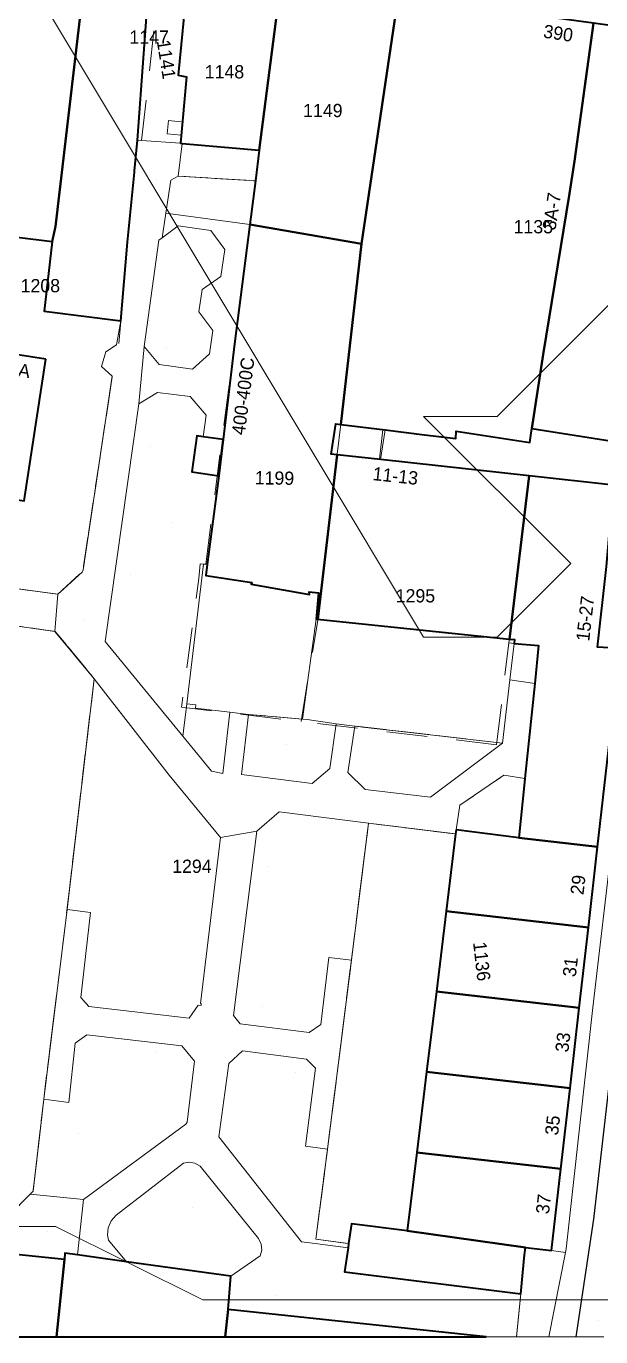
# Model space of a CAD drawing. Header units: metres. Extents: x 0 to 105485, y 0 to 425721.
# Drawn here: x 104915.5 to 104954.5, y 425150 to 425239 of the extents above; entities that cross this region are included whole.
import ezdxf
from ezdxf.enums import TextEntityAlignment as Align

# ---------------------------------------------------------------- set-up
doc = ezdxf.new("R2010")
doc.units = ezdxf.units.M
doc.header["$MEASUREMENT"] = 0
doc.linetypes.add('IE-TERREINAFSCHEIDING_KUNSTMATIG-SO', pattern=[11, 4, -1, 4, -2])
doc.linetypes.add('KG-PERCEEL-SO', pattern=[19, 5.5, -4, 5.5, -4])
for name, color, linetype, lineweight in [('B-XX-GR-BEPLANTING_CULTUUR_BODEMBEDEKKER-G', 90, 'Continuous', 18), ('B-XX-GR-BEPLANTING_CULTUUR_HEESTERS-G', 90, 'Continuous', 18), ('B-XX-GR-BEPLANTING_CULTUUR_VASTE PLANTENVAK-G', 90, 'Continuous', 18), ('B-XX-GR-BOOM-G', 90, 'Continuous', 13), ('B-XX-GR-STRUIK-G', 90, 'Continuous', 13), ('B-XX-IE-MEUBILAIR-G', 7, 'Continuous', 18), ('B-XX-IE-TERREINAFSCHEIDING_KUNSTMATIG_HEKWERK-G', 20, 'IE-TERREINAFSCHEIDING_KUNSTMATIG-SO', 18), ('B-XX-KG-GRENS_PERCEEL-G', 150, 'KG-PERCEEL-SO', 18), ('B-XX-KG-GRENS_PERCEEL-T', 150, 'KG-PERCEEL-SO', 18), ('B-XX-OG-BEBOUWING-G', 7, 'Continuous', 35), ('B-XX-OG-BEBOUWING_HUISNUMMER-T', 7, 'Continuous', 18), ('B-XX-OG-GRENS-G', 7, 'Continuous', 18), ('B-XX-OG-TERREIN_ERF-G', 7, 'Continuous', 18), ('B-XX-VH-OPENVERHARDING-G', 90, 'Continuous', 18)]:
    doc.layers.add(name, color=color, linetype=linetype, lineweight=lineweight)
doc.layers.add('GIS-WEGVAKKEN', color=2, linetype='Continuous')

msp = doc.modelspace()

# ---------------------------------------------------------------- linework, layer by layer
at = {"layer": 'B-XX-GR-BEPLANTING_CULTUUR_BODEMBEDEKKER-G', "ltscale": 0.5}
for points in [[(104927.796, 425202.432), (104928.587, 425208.471), (104926.751, 425208.724), (104927.089, 425211.171), (104927.532, 425211.11), (104927.724, 425212.594), (104926.636, 425213.856), (104924.435, 425214.118), (104923.147, 425213.357), (104920.864, 425197.212), (104926.139, 425190.796), (104926.418, 425192.985), (104927.559, 425202.472)], [(104928.706, 425183.909), (104925.206, 425188.144), (104920.123, 425194.689), (104918.281, 425179.007), (104919.869, 425178.82), (104919.213, 425173.05), (104919.772, 425172.419), (104926.583, 425171.634), (104927.188, 425172.521), (104927.396, 425172.489), (104927.397, 425172.638), (104927.338, 425172.638)], [(104936.558, 425191.629), (104934.595, 425191.921), (104934.267, 425191.947), (104930.609, 425192.257), (104930.12, 425188.182), (104934.937, 425187.566), (104936.139, 425188.596)], [(104947.859, 425190.32), (104937.837, 425191.467), (104937.357, 425188.315), (104938.536, 425187.172), (104942.968, 425186.649)], [(104938.751, 425184.877), (104932.684, 425185.654), (104931.182, 425184.33), (104929.592, 425171.811), (104930.033, 425171.24), (104934.731, 425170.655), (104935.511, 425171.213), (104936.065, 425175.763), (104937.596, 425175.573)]]:
    msp.add_lwpolyline(points, close=True, dxfattribs=at)
at = {"layer": 'B-XX-GR-BEPLANTING_CULTUUR_HEESTERS-G', "ltscale": 0.5}
for points in [[(104929.33, 425192.419), (104927.011, 425192.681), (104927.039, 425192.906), (104926.418, 425192.985), (104926.139, 425190.796), (104928.098, 425188.412), (104928.87, 425188.255)], [(104926.939, 425168.712), (104926.087, 425169.763), (104919.633, 425170.515), (104918.823, 425169.928), (104918.394, 425165.913), (104916.699, 425166.137), (104915.979, 425159.893), (104915.776, 425159.687), (104919.397, 425159.321), (104926.359, 425164.43), (104926.45, 425164.578)], [(104935.153, 425168.239), (104934.534, 425168.841), (104930.192, 425169.422), (104929.261, 425168.569), (104928.583, 425163.573), (104934.196, 425156.458), (104935.126, 425156.338), (104937.365, 425156.048), (104937.407, 425156.337), (104935.181, 425156.626), (104935.972, 425162.743), (104934.472, 425162.946)]]:
    msp.add_lwpolyline(points, close=True, dxfattribs=at)
at = {"layer": 'B-XX-GR-BEPLANTING_CULTUUR_VASTE PLANTENVAK-G', "ltscale": 0.5}
msp.add_lwpolyline([(104924.746, 425224.625), (104924.522, 425224.457), (104923.528, 425217.255), (104924.539, 425216.026), (104926.797, 425215.714), (104927.947, 425216.737), (104928.185, 425218.329), (104927.231, 425219.594), (104927.458, 425221.117), (104928.731, 425221.989), (104929.005, 425223.828), (104928.046, 425225.121), (104925.817, 425225.429)], close=True, dxfattribs=at)
at = {"layer": 'B-XX-GR-BOOM-G', "color": 0, "true_color": 0x604a38}
for points in [[(104925.061, 425217.089, 2.876), (104925.061, 425217.089, 5.676)], [(104923.95, 425210.43, 2.72), (104923.95, 425210.43, 5.52)], [(104925.415, 425205.264, 2.646), (104925.415, 425205.264, 5.446)], [(104922.579, 425201.78, 2.264), (104922.579, 425201.78, 5.064)], [(104926.585, 425192.611, 2.38), (104926.585, 425192.611, 5.18)], [(104933.208, 425190.205, 2.054), (104933.208, 425190.205, 4.854)], [(104927.287, 425182.018, 1.515), (104927.287, 425182.018, 4.315)], [(104931.871, 425181.911, 1.593), (104931.871, 425181.911, 4.393)], [(104931.564, 425172.445, 1.169), (104931.564, 425172.445, 3.969)], [(104924.296, 425169.335, 1.567), (104924.296, 425169.335, 4.367)], [(104933.829, 425167.948, 1.309), (104933.829, 425167.948, 4.109)], [(104926.776, 425158.768, 1.514), (104926.776, 425158.768, 4.314)]]:
    msp.add_polyline3d(points, dxfattribs=at)
at = {"layer": 'B-XX-GR-STRUIK-G', "ltscale": 0.5}
msp.add_lwpolyline([(104922.324, 425155.097), (104929.408, 425154.125), (104931.387, 425155.504), (104931.51, 425155.891), (104931.476, 425156.295), (104931.28, 425156.667), (104927.312, 425161.591), (104926.953, 425161.801), (104926.542, 425161.861), (104926.182, 425161.782), (104921.62, 425158.256), (104921.284, 425157.874), (104921.084, 425157.408), (104921.037, 425156.902), (104921.096, 425156.564)], close=True, dxfattribs=at)
at = {"layer": 'B-XX-IE-MEUBILAIR-G', "color": 0, "true_color": 0x604a38}
for points in [[(104924.378, 425228.619, 3.194), (104924.378, 425228.619, 4.694)], [(104923.912, 425219.012, 2.859), (104923.912, 425219.012, 4.359)], [(104942.562, 425211.25, 2.484), (104942.562, 425211.25, 3.984)], [(104921.829, 425204.039, 2.213), (104921.829, 425204.039, 3.713)], [(104919.442, 425198.689, 1.766), (104919.442, 425198.689, 3.266)], [(104917.107, 425197.954, 1.769), (104917.107, 425197.954, 3.269)], [(104926.805, 425186.21, 1.579), (104926.805, 425186.21, 3.079)], [(104935.842, 425185.25, 1.625), (104935.842, 425185.25, 3.125)], [(104927.959, 425177.756, 1.29), (104927.959, 425177.756, 2.79)], [(104953.858, 425171.206, 1.26), (104953.858, 425171.206, 2.76)], [(104926.907, 425168.444, 1.052), (104926.907, 425168.444, 2.552)], [(104919.031, 425163.795, 2.003), (104919.031, 425163.795, 3.503)], [(104923.537, 425162.359, 1.083), (104923.537, 425162.359, 2.583)], [(104931.866, 425159.412, 1.162), (104931.866, 425159.412, 2.662)], [(104916.933, 425157.173, 0.96), (104916.933, 425157.173, 2.46)], [(104918.011, 425157.562, 0.96), (104918.011, 425157.562, 2.46)], [(104951.991, 425155.037, 1.089), (104951.991, 425155.037, 2.589)], [(104949.577, 425154.817, 1.083), (104949.577, 425154.817, 2.583)], [(104932.461, 425152.813, 1.003), (104932.461, 425152.813, 2.503)], [(104954.355, 425151.128, 1.052), (104954.355, 425151.128, 2.552)]]:
    msp.add_polyline3d(points, dxfattribs=at)
at = {"layer": 'B-XX-IE-TERREINAFSCHEIDING_KUNSTMATIG_HEKWERK-G', "ltscale": 0.5, "flags": 128}
for points in [[(104925.839, 425228.813), (104931.07, 425228.496)], [(104909.368, 425201.538), (104913.596, 425200.973), (104917.652, 425200.431), (104919.306, 425201.933), (104919.367, 425202.081), (104921.35, 425215.222)], [(104913.32, 425198.49), (104917.461, 425197.904), (104920.123, 425194.689), (104918.281, 425179.007), (104916.699, 425166.137), (104915.979, 425159.893), (104915.776, 425159.687), (104914.234, 425158.125), (104907.156, 425158.973)], [(104934.267, 425191.947), (104930.609, 425192.257)], [(104936.558, 425191.629), (104934.595, 425191.921)], [(104947.859, 425190.32), (104937.837, 425191.467)], [(104935.181, 425156.626), (104935.972, 425162.743), (104937.596, 425175.573), (104938.751, 425184.877), (104944.667, 425184.145)], [(104935.181, 425156.626), (104937.407, 425156.337)]]:
    msp.add_lwpolyline(points, dxfattribs=at)
at = {"layer": 'B-XX-IE-TERREINAFSCHEIDING_KUNSTMATIG_HEKWERK-G', "color": 0, "ltscale": 0.5, "true_color": 0x8c7868}
for points in [[(104925.839, 425228.813, 3.22), (104928.455, 425228.655, 3.259), (104931.07, 425228.496, 3.292)], [(104909.368, 425201.538, 1.993), (104911.482, 425201.256, 1.942), (104913.596, 425200.973, 1.814), (104915.624, 425200.702, 1.796), (104917.652, 425200.431, 1.784), (104919.306, 425201.933, 1.891), (104919.367, 425202.081, 1.917), (104919.764, 425204.709, 2.042), (104920.16, 425207.337, 2.168), (104920.557, 425209.966, 2.299), (104920.953, 425212.594, 2.432), (104921.35, 425215.222, 2.484)], [(104913.32, 425198.49, 1.776), (104915.39, 425198.197, 1.765), (104917.461, 425197.904, 1.768), (104918.792, 425196.296, 1.773), (104920.123, 425194.689, 1.75), (104919.816, 425192.075, 1.907), (104919.509, 425189.462, 1.928), (104919.202, 425186.848, 1.73), (104918.895, 425184.234, 1.684), (104918.588, 425181.621, 1.699), (104918.281, 425179.007, 1.65), (104917.965, 425176.433, 1.365), (104917.648, 425173.859, 1.316), (104917.332, 425171.285, 1.296), (104917.015, 425168.711, 1.344), (104916.699, 425166.137, 1.517), (104916.459, 425164.056, 1.844), (104916.219, 425161.974, 1.691), (104915.979, 425159.893, 1.047), (104915.776, 425159.687, 1.026), (104914.234, 425158.125, 1), (104911.875, 425158.408, 0.995), (104909.515, 425158.69, 0.948), (104907.156, 425158.973, 0.812)], [(104934.267, 425191.947, 2.171), (104932.438, 425192.102, 2.217), (104930.609, 425192.257, 2.125)], [(104936.558, 425191.629, 2.084), (104934.595, 425191.921, 2.163)], [(104947.859, 425190.32, 1.775), (104945.353, 425190.607, 2.045), (104942.848, 425190.894, 2.108), (104940.342, 425191.18, 2.15), (104937.837, 425191.467, 2.12)], [(104935.181, 425156.626, 1.105), (104935.445, 425158.665, 1.355), (104935.708, 425160.704, 1.366), (104935.972, 425162.743, 1.32), (104936.297, 425165.309, 1.315), (104936.622, 425167.875, 1.337), (104936.946, 425170.441, 1.286), (104937.271, 425173.007, 1.551), (104937.596, 425175.573, 1.303), (104937.885, 425177.899, 1.362), (104938.174, 425180.225, 1.501), (104938.462, 425182.551, 1.566), (104938.751, 425184.877, 1.617), (104941.709, 425184.511, 1.527), (104944.667, 425184.145, 1.705)], [(104935.181, 425156.626, 1.105), (104937.407, 425156.337, 1.13)]]:
    msp.add_polyline3d(points, dxfattribs=at)
at = {"layer": 'B-XX-KG-GRENS_PERCEEL-G', "ltscale": 0.5, "flags": 128}
for points in [[(104923.073, 425231.257), (104923.967, 425243.452)], [(104923.346, 425231.237), (104924.703, 425243.338)], [(104931.07, 425228.496), (104932.795, 425241.991), (104932.826, 425242.08)], [(104938.279, 425224.223), (104938.588, 425226.387), (104940.769, 425241.017)], [(104926.111, 425232.5), (104926.386, 425235.566), (104925.821, 425235.661), (104926.18, 425239.35)], [(104939.731, 425211.601), (104944.68, 425210.988), (104944.715, 425211.494), (104949.71, 425210.728), (104949.839, 425211.679), (104955.309, 425210.818), (104955.312, 425211.146), (104959.472, 425210.298), (104961.4, 425223.856), (104963.482, 425237.889)], [(104926.03, 425231.592), (104925.074, 425231.677), (104925.168, 425232.6), (104926.111, 425232.5)], [(104925.981, 425231.044), (104926.03, 425231.592)], [(104921.792, 425217.448), (104922.492, 425225.292), (104923.073, 425231.257)], [(104923.073, 425231.257), (104923.346, 425231.237)], [(104923.346, 425231.237), (104925.981, 425231.044)], [(104931.07, 425228.496), (104925.839, 425228.813), (104926.111, 425231.033), (104925.981, 425231.044)], [(104930.688, 425225.52), (104931.07, 425228.496)], [(104927.698, 425202.462), (104928.669, 425209.94), (104929.651, 425217.428), (104930.688, 425225.52)], [(104930.688, 425225.52), (104938.279, 425224.223)], [(104936.885, 425211.977), (104938.279, 425224.223)], [(104904.322, 425201.56), (104909.29, 425200.906), (104909.368, 425201.538), (104917.652, 425200.431), (104919.306, 425201.933), (104919.367, 425202.081), (104921.35, 425215.222), (104920.612, 425215.884), (104920.92, 425216.894), (104921.792, 425217.448)], [(104935.512, 425200.419), (104936.629, 425209.928), (104936.885, 425211.977)], [(104936.885, 425211.977), (104939.731, 425211.601)], [(104939.508, 425209.584), (104939.731, 425211.601)], [(104939.508, 425209.584), (104949.676, 425208.467)], [(104949.676, 425208.467), (104948.292, 425197.114)], [(104949.107, 425152.908), (104949.408, 425156.061), (104951.193, 425155.864), (104953.518, 425176.147), (104955.847, 425196.728), (104954.3, 425196.834), (104954.922, 425202.306), (104955.397, 425207.84), (104949.676, 425208.467)], [(104927.698, 425202.462), (104927.325, 425202.491), (104927.234, 425201.483), (104926.047, 425192.748), (104934.175, 425191.781)], [(104934.175, 425191.781), (104935.309, 425198.667), (104935.512, 425200.419)], [(104897.877, 425160.141), (104907.156, 425158.973), (104914.234, 425158.125), (104915.979, 425159.893), (104916.699, 425166.139), (104918.293, 425179.105), (104920.123, 425194.689), (104917.477, 425197.902), (104913.32, 425198.49), (104913.346, 425198.719), (104904.098, 425199.858)], [(104944.701, 425184.427), (104944.957, 425186.092), (104947.956, 425188.145), (104949.374, 425187.92), (104950.31, 425196.935), (104948.644, 425197.071)], [(104947.449, 425190.202), (104948.292, 425197.114)], [(104948.292, 425197.114), (104948.644, 425197.071)], [(104947.449, 425190.202), (104934.175, 425191.781)], [(104949.107, 425152.908), (104937.123, 425154.402), (104937.407, 425156.337), (104935.181, 425156.626), (104936.735, 425168.639), (104938.751, 425184.877), (104944.666, 425184.145)], [(104944.666, 425184.145), (104944.701, 425184.427)], [(104914.113, 425155.089), (104914.178, 425155.654), (104918.104, 425155.255)], [(104917.553, 425150), (104918.104, 425155.255)], [(104918.104, 425155.255), (104918.139, 425155.672), (104929.408, 425154.125), (104929.235, 425151.864)], [(104948.8, 425150), (104949.107, 425152.908)], [(104929.022, 425150), (104929.235, 425151.864)], [(104929.235, 425151.864), (104946.748, 425150)]]:
    msp.add_lwpolyline(points, dxfattribs=at)
at = {"layer": 'B-XX-OG-BEBOUWING-G', "ltscale": 0.5}
for points in [[(104913.619, 425233.731), (104913.149, 425229.774), (104912.676, 425225.793), (104912.488, 425224.962), (104917.276, 425224.376), (104917.495, 425225.386), (104919.686, 425244.161), (104914.921, 425244.69)], [(104917.276, 425224.376), (104916.721, 425219.647), (104921.925, 425218.997), (104922.397, 425224.322), (104922.862, 425229.091), (104922.871, 425229.184), (104923.073, 425231.257), (104923.937, 425243.049), (104923.967, 425243.452), (104919.686, 425244.161), (104917.495, 425225.386)], [(104932.795, 425241.991), (104926.521, 425242.86), (104925.821, 425235.661), (104926.386, 425235.566), (104925.981, 425231.044), (104926.111, 425231.033), (104931.336, 425230.572)], [(104940.767, 425241.002), (104932.826, 425242.08), (104932.795, 425241.991), (104931.336, 425230.572), (104931.07, 425228.496), (104930.688, 425225.52), (104938.279, 425224.223)], [(104954.033, 425239.2), (104940.767, 425241.002), (104938.279, 425224.223), (104936.882, 425211.953), (104939.886, 425211.581), (104942.562, 425211.25), (104944.68, 425210.988), (104944.715, 425211.494), (104949.71, 425210.728), (104949.839, 425211.679), (104950.618, 425216.699), (104952.397, 425227.632), (104952.738, 425229.842)], [(104959.22, 425238.48), (104954.033, 425239.2), (104952.738, 425229.842), (104952.397, 425227.632), (104950.618, 425216.699), (104949.839, 425211.679), (104955.309, 425210.818), (104955.312, 425211.146), (104956.82, 425221.522)], [(104936.882, 425211.953), (104938.279, 425224.223), (104930.688, 425225.52), (104929.651, 425217.428), (104928.878, 425210.924), (104928.587, 425208.471), (104927.796, 425202.432), (104927.7, 425201.696), (104930.822, 425201.217), (104930.791, 425201.098), (104934.744, 425200.402), (104934.716, 425200.581), (104935.37, 425200.515), (104935.203, 425198.73), (104935.315, 425198.719), (104936.626, 425209.9), (104936.213, 425209.945), (104936.532, 425211.996)], [(104916.843, 425216.389), (104912.016, 425217.13), (104910.539, 425207.497), (104915.365, 425206.756)], [(104928.878, 425210.924), (104927.532, 425211.11), (104927.089, 425211.171), (104926.751, 425208.724), (104928.587, 425208.471)], [(104949.676, 425208.468), (104939.576, 425209.576), (104936.626, 425209.9), (104935.315, 425198.719), (104935.487, 425198.701), (104948.324, 425197.375)], [(104955.804, 425196.349), (104955.847, 425196.728), (104954.3, 425196.834), (104954.922, 425202.306), (104955.397, 425207.84), (104949.676, 425208.468), (104948.324, 425197.375), (104948.677, 425197.339), (104948.644, 425197.071), (104950.31, 425196.935), (104950.042, 425194.357), (104949.374, 425187.92), (104949.346, 425187.652), (104948.954, 425183.877), (104954.314, 425183.267)], [(104954.314, 425183.267), (104948.954, 425183.877), (104944.701, 425184.427), (104944.667, 425184.145), (104944.028, 425178.903), (104953.692, 425177.802)], [(104953.692, 425177.802), (104944.028, 425178.903), (104943.362, 425173.443), (104953.069, 425172.337)], [(104953.069, 425172.337), (104943.362, 425173.443), (104942.696, 425167.983), (104952.447, 425166.873)], [(104952.447, 425166.873), (104942.696, 425167.983), (104942.031, 425162.523), (104951.824, 425161.408)], [(104951.824, 425161.408), (104942.031, 425162.523), (104941.38, 425157.187), (104949.408, 425156.061), (104951.193, 425155.864)], [(104949.36, 425155.555), (104949.408, 425156.061), (104941.38, 425157.187), (104937.604, 425157.673), (104937.407, 425156.337), (104937.365, 425156.048), (104937.123, 425154.402), (104949.107, 425152.908)], [(104917.562, 425150), (104918.104, 425155.255), (104914.178, 425155.654), (104914.113, 425155.089), (104914.589, 425155.084), (104914.021, 425150)], [(104929.022, 425150), (104929.235, 425151.864), (104929.408, 425154.125), (104922.324, 425155.097), (104918.985, 425155.556), (104918.139, 425155.672), (104918.104, 425155.255), (104917.562, 425150)], [(104946.751, 425150), (104929.235, 425151.864), (104929.022, 425150)]]:
    msp.add_lwpolyline(points, close=True, dxfattribs=at)
at = {"layer": 'B-XX-OG-GRENS-G'}
msp.add_polyline3d([(104912.5, 425247.5, 3.252), (104917.5, 425247.5, 3.28), (104922.5, 425247.5, 3.272), (104927.5, 425247.5, 3.27), (104932.5, 425247.5, 3.279), (104942.5, 425242.5, 3.283), (104947.5, 425242.5, 3.246), (104952.5, 425242.5, 3.254), (104962.5, 425232.5, 2.989), (104957.5, 425222.5, 2.553), (104947.5, 425212.5, 2.335), (104942.5, 425212.5, 2.385), (104952.5, 425202.5, 1.881), (104947.5, 425197.5, 1.843), (104942.5, 425197.5, 2.189)], close=True, dxfattribs=at)
msp.add_polyline3d([(104912.5, 425157.5, 0.986), (104917.5, 425157.5, 0.967), (104927.5, 425152.5, 0.996), (104932.5, 425152.5, 0.996), (104937.5, 425152.5, 0.995), (104942.5, 425152.5, 1.066), (104947.5, 425152.5, 1.039), (104952.5, 425152.5, 1.076), (104957.5, 425152.5, 1.025), (104962.5, 425152.5, 0.989), (104967.5, 425152.5, 1.015), (104972.5, 425152.5, 1.012), (104977.5, 425152.5, 1.107), (104982.5, 425152.5, 1.461), (104987.5, 425152.5, 1.543), (104992.5, 425152.5, 1.592), (104997.5, 425152.5, 1.63), (105002.5, 425152.5, 1.62), (105007.5, 425152.5, 1.574), (105012.5, 425152.5, 1.141)], dxfattribs=at)
at = {"layer": 'B-XX-OG-TERREIN_ERF-G', "ltscale": 0.5}
for points in [[(104931.336, 425230.572), (104926.111, 425231.033), (104925.839, 425228.813), (104931.07, 425228.496)], [(104931.07, 425228.496), (104925.839, 425228.813), (104925.33, 425228.55), (104924.996, 425226.303), (104930.688, 425225.52)], [(104921.35, 425215.222), (104920.612, 425215.884), (104920.92, 425216.894), (104921.64, 425217.363), (104921.925, 425218.997), (104916.721, 425219.647), (104917.276, 425224.376), (104912.488, 425224.962), (104911.419, 425216.665), (104907.405, 425217.154), (104906.892, 425211.529), (104909.364, 425211.226), (104908.949, 425207.84), (104910.124, 425207.696), (104909.648, 425203.82), (104909.368, 425201.538), (104913.596, 425200.973), (104917.652, 425200.431), (104919.306, 425201.933), (104919.367, 425202.081)], [(104912.016, 425217.13), (104916.843, 425216.389), (104915.365, 425206.756), (104910.539, 425207.497)], [(104939.886, 425211.581), (104936.882, 425211.953), (104936.532, 425211.996), (104936.213, 425209.945), (104936.626, 425209.9), (104939.576, 425209.576)], [(104935.203, 425198.73), (104935.37, 425200.515), (104934.716, 425200.581), (104934.744, 425200.402), (104930.791, 425201.098), (104930.822, 425201.217), (104927.7, 425201.696), (104927.796, 425202.432), (104927.559, 425202.472), (104926.418, 425192.985), (104927.039, 425192.906), (104927.011, 425192.681), (104929.33, 425192.419), (104930.609, 425192.257), (104934.267, 425191.947)], [(104948.358, 425194.608), (104948.644, 425197.071), (104948.677, 425197.339), (104948.324, 425197.375), (104935.487, 425198.701), (104935.315, 425198.719), (104935.203, 425198.73), (104934.267, 425191.947), (104934.595, 425191.921), (104936.558, 425191.629), (104937.837, 425191.467), (104947.859, 425190.32)], [(104920.123, 425194.689), (104917.461, 425197.904), (104913.32, 425198.49), (104910.958, 425178.079), (104909.531, 425178.303), (104909.08, 425175.032), (104912.826, 425174.487), (104912.708, 425173.207), (104912.591, 425171.928), (104908.815, 425172.504), (104908.346, 425168.965), (104907.878, 425165.427), (104911.684, 425164.881), (104911.552, 425163.647), (104911.42, 425162.412), (104907.643, 425162.898), (104907.156, 425158.973), (104914.234, 425158.125), (104915.776, 425159.687), (104915.979, 425159.893), (104916.699, 425166.137), (104918.281, 425179.007)], [(104950.31, 425196.935), (104948.644, 425197.071), (104948.358, 425194.608), (104950.042, 425194.357)], [(104949.346, 425187.652), (104949.374, 425187.92), (104947.956, 425188.145), (104944.957, 425186.092), (104944.701, 425184.427), (104948.954, 425183.877)], [(104943.362, 425173.443), (104944.028, 425178.903), (104944.667, 425184.145), (104938.751, 425184.877), (104937.596, 425175.573), (104935.972, 425162.743), (104935.181, 425156.626), (104937.407, 425156.337), (104937.604, 425157.673), (104941.38, 425157.187), (104942.031, 425162.523), (104942.696, 425167.983)]]:
    msp.add_lwpolyline(points, close=True, dxfattribs=at)
at = {"layer": 'B-XX-VH-OPENVERHARDING-G', "ltscale": 0.5}
for points in [[(104923.937, 425243.049), (104923.073, 425231.257), (104922.871, 425229.184), (104922.862, 425229.091), (104922.397, 425224.322), (104921.925, 425218.997), (104921.64, 425217.363), (104920.92, 425216.894), (104920.612, 425215.884), (104921.35, 425215.222), (104919.367, 425202.081), (104919.306, 425201.933), (104917.652, 425200.431), (104917.461, 425197.904), (104920.123, 425194.689), (104925.206, 425188.144), (104928.706, 425183.909), (104931.182, 425184.33), (104932.684, 425185.654), (104938.751, 425184.877), (104944.667, 425184.145), (104944.701, 425184.427), (104944.957, 425186.092), (104947.956, 425188.145), (104949.374, 425187.92), (104950.042, 425194.357), (104948.358, 425194.608), (104947.859, 425190.32), (104942.968, 425186.649), (104938.536, 425187.172), (104937.357, 425188.315), (104937.837, 425191.467), (104936.558, 425191.629), (104936.139, 425188.596), (104934.937, 425187.566), (104930.12, 425188.182), (104930.609, 425192.257), (104929.33, 425192.419), (104928.87, 425188.255), (104928.098, 425188.412), (104926.139, 425190.796), (104920.864, 425197.212), (104923.147, 425213.357), (104923.528, 425217.255), (104924.522, 425224.457), (104924.746, 425224.625), (104924.996, 425226.303), (104925.33, 425228.55), (104925.839, 425228.813), (104926.111, 425231.033), (104925.981, 425231.044), (104926.386, 425235.566), (104925.821, 425235.661), (104926.521, 425242.86)], [(104954.922, 425202.306), (104954.3, 425196.834), (104955.847, 425196.728)], [(104956.664, 425195.171), (104953.985, 425172.36), (104952.176, 425155.972), (104952.126, 425155.722), (104950.994, 425150), (104954.746, 425150)]]:
    msp.add_lwpolyline(points, dxfattribs=at)
for points in [[(104930.688, 425225.52), (104924.996, 425226.303), (104924.746, 425224.625), (104925.817, 425225.429), (104928.046, 425225.121), (104929.005, 425223.828), (104928.731, 425221.989), (104927.458, 425221.117), (104927.231, 425219.594), (104928.185, 425218.329), (104927.947, 425216.737), (104926.797, 425215.714), (104924.539, 425216.026), (104923.528, 425217.255), (104923.147, 425213.357), (104924.435, 425214.118), (104926.636, 425213.856), (104927.724, 425212.594), (104927.532, 425211.11), (104928.878, 425210.924), (104929.651, 425217.428)], [(104955.799, 425211.047), (104955.312, 425211.146), (104955.309, 425210.818), (104949.839, 425211.679), (104949.71, 425210.728), (104944.715, 425211.494), (104944.68, 425210.988), (104942.562, 425211.25), (104939.886, 425211.581), (104939.576, 425209.576), (104949.676, 425208.468), (104955.397, 425207.84)], [(104917.652, 425200.431), (104913.596, 425200.973), (104913.346, 425198.719), (104913.32, 425198.49), (104917.461, 425197.904)], [(104956.664, 425195.171), (104956.594, 425195.602), (104956.374, 425195.98), (104956.033, 425196.254), (104955.804, 425196.349), (104954.314, 425183.267), (104953.692, 425177.802), (104953.069, 425172.337), (104952.447, 425166.873), (104951.824, 425161.408), (104951.193, 425155.864), (104952.126, 425155.722), (104952.176, 425155.972), (104953.985, 425172.36)], [(104937.365, 425156.048), (104935.126, 425156.338), (104934.196, 425156.458), (104928.583, 425163.573), (104929.261, 425168.569), (104930.192, 425169.422), (104934.534, 425168.841), (104935.153, 425168.239), (104934.472, 425162.946), (104935.972, 425162.743), (104937.596, 425175.573), (104936.065, 425175.763), (104935.511, 425171.213), (104934.731, 425170.655), (104930.033, 425171.24), (104929.592, 425171.811), (104931.182, 425184.33), (104928.706, 425183.909), (104927.338, 425172.638), (104927.397, 425172.638), (104927.396, 425172.489), (104927.188, 425172.521), (104926.583, 425171.634), (104919.772, 425172.419), (104919.213, 425173.05), (104919.869, 425178.82), (104918.281, 425179.007), (104916.699, 425166.137), (104918.394, 425165.913), (104918.823, 425169.928), (104919.633, 425170.515), (104926.087, 425169.763), (104926.939, 425168.712), (104926.45, 425164.578), (104926.359, 425164.43), (104919.397, 425159.321), (104918.985, 425155.556), (104922.324, 425155.097), (104921.096, 425156.564), (104921.037, 425156.902), (104921.084, 425157.408), (104921.284, 425157.874), (104921.62, 425158.256), (104926.182, 425161.782), (104926.542, 425161.861), (104926.953, 425161.801), (104927.312, 425161.591), (104931.28, 425156.667), (104931.476, 425156.295), (104931.51, 425155.891), (104931.387, 425155.504), (104929.408, 425154.125), (104929.235, 425151.864), (104946.751, 425150), (104948.8, 425150), (104949.107, 425152.908), (104937.123, 425154.402)], [(104919.397, 425159.321), (104915.776, 425159.687), (104914.234, 425158.125), (104907.156, 425158.973), (104897.877, 425160.141), (104897.441, 425156.437), (104902.211, 425155.927), (104903.848, 425155.88), (104905.779, 425155.88), (104909.946, 425155.485), (104912.387, 425155.253), (104914.113, 425155.089), (104914.178, 425155.654), (104918.104, 425155.255), (104918.139, 425155.672), (104918.985, 425155.556)], [(104950.994, 425150), (104952.126, 425155.722), (104951.193, 425155.864), (104949.408, 425156.061), (104949.36, 425155.555), (104949.107, 425152.908), (104948.8, 425150)]]:
    msp.add_lwpolyline(points, close=True, dxfattribs=at)
at = {"layer": 'GIS-WEGVAKKEN'}
msp.add_lwpolyline([(104952.865, 425150), (104954.05, 425157.98), (104958.01, 425192.5), (104958.09, 425193.61), (104958.19, 425201.65), (104958.36, 425202.41), (104961.14, 425210.98), (104964.66, 425236.45), (104965.413, 425241.36)], dxfattribs=at)

# ---------------------------------------------------------------- texts
at = {"layer": 'B-XX-KG-GRENS_PERCEEL-T'}
for s, p in [('1147', (104923.859, 425238.256)), ('1148', (104928.972, 425235.9)), ('1149', (104935.653, 425233.27)), ('1135', (104949.948, 425225.38)), ('1208', (104916.468, 425221.377)), ('1295', (104941.942, 425200.317)), ('1294', (104926.762, 425181.951))]:
    msp.add_text(s, height=0.9, dxfattribs=at).set_placement(p, align=Align.MIDDLE_CENTER)
for s, rotation, p in [('1141', 279.1, (104925.026, 425236.742)), ('1199', 359.1, (104932.37, 425208.316)), ('1136', 276.5, (104946.453, 425175.494))]:
    msp.add_text(s, height=0.9, rotation=rotation, dxfattribs=at).set_placement(p, align=Align.MIDDLE_CENTER)
at = {"layer": 'B-XX-OG-BEBOUWING_HUISNUMMER-T'}
for s, rotation, p in [('390', 351.2, (104951.642, 425238.521)), ('3A-7', 81.2, (104951.198, 425226.424)), ('402A', 351.3, (104914.387, 425215.754)), ('400-400C', 82.8, (104930.237, 425213.878)), ('11-13', 353.8, (104940.584, 425208.459)), ('15-27', 83.5, (104953.47, 425198.771)), ('29', 83.5, (104952.981, 425180.69)), ('31', 83.5, (104952.459, 425175.116)), ('33', 83.5, (104951.953, 425170.002)), ('35', 83.5, (104951.255, 425164.365)), ('37', 83.5, (104950.635, 425159.013))]:
    msp.add_text(s, height=0.9, rotation=rotation, dxfattribs=at).set_placement(p, align=Align.MIDDLE_CENTER)

doc.saveas('drawing.dxf')
